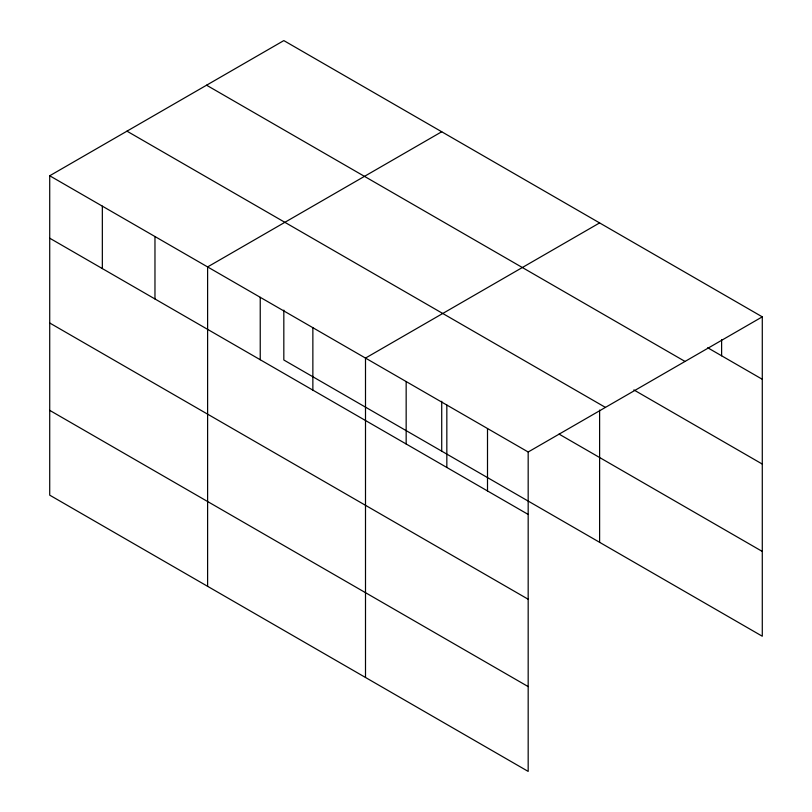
<?xml version="1.0" encoding="UTF-8"?>
<svg xmlns="http://www.w3.org/2000/svg" width="812" height="812" viewBox="0 0 812 812"><rect width="100%" height="100%" fill="white"/><g stroke="black" fill="none" stroke-linecap="round" stroke-linejoin="round"><path stroke-width="1.22" d="M49.715 175.768L528.176 452L528.176 771.4L49.715 495.158L49.715 175.768L283.824 40.6L762.285 316.842L762.285 636.232L283.824 360L283.824 310.113M441.718 131.757L207.608 266.925L207.608 586.325M599.611 222.914L365.501 358.082L365.501 677.482M528.176 452L762.285 316.842M707.709 347.759L762.285 379.275M206.563 85.199L685.034 361.441M633.857 389.922L762.285 464.068M126.966 131.158L605.437 407.401M559.042 434.095L762.285 551.439M49.715 238.2L528.176 514.432M49.715 322.993L528.176 599.236M49.715 410.364L528.176 686.597M721.614 339.558L721.614 355.788M599.611 410.09L599.611 542.314M487.504 428.523L487.504 490.955M446.833 405.046L446.833 467.479M441.718 401.27L441.718 451.157M406.162 381.559L406.162 443.991M312.864 327.693L312.864 390.125M260.236 297.314L260.236 359.746M154.97 236.536L154.97 298.968M102.342 206.146L102.342 268.579"/></g></svg>
